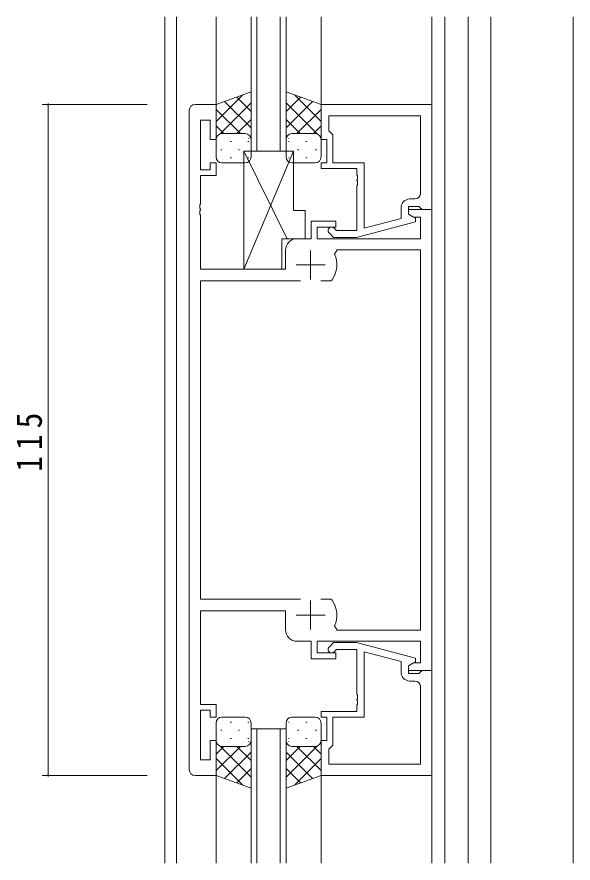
# Model space of a CAD drawing. Units: millimetres on the paper. Extents: x -397 to 397, y -282 to 282.
# Drawn here: x -80.9 to 14.4, y -6.8 to 138.2 of the extents above; entities that cross this region are included whole.
import ezdxf

# ---------------------------------------------------------------- set-up
doc = ezdxf.new("R2010")
doc.units = ezdxf.units.MM
for name, color, linetype, lineweight in [('0-3_YKK_D', 6, 'Continuous', 18), ('0-4_YKK_11', 7, 'Continuous', 18), ('0-5_YKK_12', 2, 'Continuous', 18), ('0-7_YKK_13', 4, 'Continuous', 18)]:
    doc.layers.add(name, color=color, linetype=linetype, lineweight=lineweight)
doc.styles.add('ＭＳ ゴシック', font='')
doc.styles.get('ＭＳ ゴシック').set_extended_font_data('MS Gothic')

msp = doc.modelspace()

# ---------------------------------------------------------------- linework, layer by layer
at = {"layer": '0-3_YKK_D'}
for p, q in [((-58.593, 123.194), (-76.593, 123.194)), ((-75.593, 123.194), (-75.593, 8.194)), ((-58.593, 8.194), (-76.593, 8.194))]:
    msp.add_line(p, q, dxfattribs=at)
for centre, start, end in [((-75.593, 123.194), 90, 270), ((-75.593, 123.194), 270, 90), ((-75.593, 8.194), 90, 270), ((-75.593, 8.194), 270, 90)]:
    msp.add_arc(centre, 0.106, start, end, dxfattribs=at)
at = {"layer": '0-4_YKK_11'}
for p, q in [((-51.393, 9.194), (-51.393, 122.194)), ((-50.393, 123.194), (-46.793, 123.194)), ((-46.793, 123.194), (-46.793, 117.194)), ((-28.793, 123.194), (-28.793, 117.194)), ((-9.793, 123.194), (-28.793, 123.194)), ((-9.793, 105.194), (-9.793, 123.194)), ((-49.463, 120.494), (-49.463, 111.994)), ((-47.793, 120.494), (-49.463, 120.494)), ((-47.793, 117.194), (-47.793, 120.494)), ((-27.493, 121.264), (-11.723, 121.264)), ((-27.493, 118.694), (-27.493, 121.264)), ((-27.493, 121.264), (-11.723, 121.264)), ((-11.723, 121.264), (-11.723, 107.994)), ((-27.293, 118.494), (-27.493, 118.694)), ((-26.793, 117.994), (-27.293, 118.494)), ((-26.793, 113.194), (-26.793, 117.994)), ((-46.793, 117.194), (-47.793, 117.194)), ((-28.793, 117.194), (-27.793, 117.194)), ((-27.793, 117.194), (-27.793, 113.194)), ((-47.793, 113.194), (-46.793, 113.194)), ((-47.793, 111.994), (-47.793, 113.194)), ((-46.793, 113.194), (-46.793, 110.994)), ((-28.793, 113.194), (-28.793, 112.194)), ((-27.793, 113.194), (-28.793, 113.194)), ((-21.393, 113.194), (-26.793, 113.194)), ((-21.393, 101.986), (-21.393, 113.194)), ((-49.463, 111.994), (-47.793, 111.994)), ((-28.793, 112.194), (-22.693, 112.194)), ((-22.693, 112.194), (-22.693, 111.152)), ((-49.463, 110.994), (-49.463, 106.152)), ((-46.793, 110.994), (-49.463, 110.994)), ((-22.693, 111.152), (-22.573, 110.969)), ((-22.573, 110.419), (-22.693, 110.236)), ((-22.693, 110.236), (-22.693, 110.152)), ((-22.573, 110.969), (-22.573, 110.419)), ((-22.693, 110.152), (-22.573, 109.969)), ((-22.573, 109.419), (-22.693, 109.236)), ((-22.693, 109.236), (-22.693, 101.594)), ((-22.573, 109.969), (-22.573, 109.419)), ((-49.463, 106.152), (-49.583, 105.969)), ((-49.583, 105.969), (-49.583, 105.419)), ((-12.723, 106.994), (-13.593, 106.994)), ((-49.583, 105.419), (-49.463, 105.236)), ((-49.463, 105.152), (-49.583, 104.969)), ((-49.583, 104.969), (-49.583, 104.419)), ((-49.583, 104.419), (-49.463, 104.236)), ((-49.463, 105.236), (-49.463, 105.152)), ((-15.093, 105.494), (-15.093, 103.674)), ((-13.793, 105.694), (-11.993, 105.694)), ((-13.793, 104.394), (-13.793, 105.694)), ((-13.793, 105.194), (-9.793, 105.194)), ((-13.793, 104.394), (-13.793, 105.194)), ((-11.993, 105.694), (-11.793, 105.494)), ((-11.793, 105.494), (-11.493, 105.194)), ((-11.493, 105.194), (-9.793, 105.194)), ((-9.793, 105.194), (-9.793, 26.194)), ((-49.463, 104.236), (-49.463, 94.994)), ((-30.493, 103.194), (-26.293, 103.194)), ((-30.493, 100.194), (-30.493, 103.194)), ((-26.293, 103.194), (-26.293, 102.194)), ((-22.696, 100.394), (-12.593, 103.101)), ((-15.093, 103.674), (-21.393, 101.986)), ((-12.927, 103.894), (-13.793, 104.394)), ((-12.593, 103.701), (-13.793, 104.394)), ((-11.723, 103.894), (-12.927, 103.894)), ((-12.593, 103.101), (-12.593, 103.701)), ((-11.723, 100.194), (-11.723, 103.894)), ((-29.493, 102.194), (-29.493, 100.194)), ((-26.293, 102.194), (-29.493, 102.194)), ((-26.144, 101.594), (-26.568, 102.018)), ((-22.693, 101.594), (-26.144, 101.594)), ((-32.893, 100.194), (-30.493, 100.194)), ((-29.493, 100.194), (-11.723, 100.194)), ((-27.417, 101.17), (-26.641, 100.394)), ((-26.641, 100.394), (-22.696, 100.394)), ((-34.893, 94.994), (-34.893, 98.194)), ((-30.593, 98.194), (-30.593, 93.194)), ((-26.496, 97.557), (-26.041, 98.264)), ((-26.041, 98.264), (-11.723, 98.264)), ((-11.723, 98.264), (-11.723, 33.124)), ((-49.463, 94.994), (-34.893, 94.994)), ((-33.093, 95.694), (-28.093, 95.694)), ((-49.463, 92.994), (-32.343, 92.994)), ((-49.463, 38.394), (-49.463, 92.994)), ((-28.843, 92.994), (-27.146, 92.994)), ((-28.843, 92.994), (-27.146, 92.994)), ((-27.146, 92.994), (-26.9, 93.123)), ((-32.343, 38.394), (-49.463, 38.394)), ((-30.593, 38.194), (-30.593, 33.194)), ((-27.146, 38.394), (-28.843, 38.394)), ((-26.9, 38.265), (-27.146, 38.394)), ((-49.463, 36.394), (-49.463, 20.394)), ((-34.893, 36.394), (-49.463, 36.394)), ((-34.893, 33.194), (-34.893, 36.394)), ((-33.093, 35.694), (-28.093, 35.694)), ((-26.041, 33.124), (-26.496, 33.831)), ((-11.723, 33.124), (-26.041, 33.124)), ((-30.493, 31.194), (-32.893, 31.194)), ((-30.493, 28.194), (-30.493, 31.194)), ((-29.493, 31.194), (-29.493, 29.194)), ((-11.723, 31.194), (-29.493, 31.194)), ((-27.417, 30.218), (-26.641, 30.994)), ((-26.641, 30.994), (-22.696, 30.994)), ((-22.696, 30.994), (-12.593, 28.287)), ((-11.723, 27.494), (-11.723, 31.194)), ((-29.493, 29.194), (-26.293, 29.194)), ((-26.144, 29.794), (-26.568, 29.37)), ((-26.293, 29.194), (-26.293, 28.194)), ((-22.693, 29.794), (-26.144, 29.794)), ((-22.693, 22.152), (-22.693, 29.794)), ((-21.393, 29.402), (-21.393, 18.194)), ((-15.093, 27.714), (-21.393, 29.402)), ((-26.293, 28.194), (-30.493, 28.194)), ((-15.093, 25.894), (-15.093, 27.714)), ((-12.593, 27.687), (-13.793, 26.994)), ((-12.593, 28.287), (-12.593, 27.687)), ((-13.793, 26.994), (-12.927, 27.494)), ((-13.793, 26.194), (-13.793, 26.994)), ((-13.793, 26.994), (-13.793, 25.694)), ((-9.793, 26.194), (-13.793, 26.194)), ((-12.927, 27.494), (-11.723, 27.494)), ((-11.793, 25.894), (-11.493, 26.194)), ((-11.493, 26.194), (-9.793, 26.194)), ((-9.793, 26.194), (-9.793, 8.194)), ((-13.793, 25.694), (-11.993, 25.694)), ((-11.993, 25.694), (-11.793, 25.894)), ((-12.723, 24.394), (-13.593, 24.394)), ((-11.723, 10.124), (-11.723, 23.394)), ((-22.573, 21.969), (-22.693, 22.152)), ((-22.573, 21.419), (-22.573, 21.969)), ((-49.463, 20.394), (-46.793, 20.394)), ((-46.793, 20.394), (-46.793, 18.194)), ((-22.693, 21.236), (-22.573, 21.419)), ((-22.693, 21.152), (-22.693, 21.236)), ((-22.573, 20.969), (-22.693, 21.152)), ((-22.693, 20.236), (-22.573, 20.419)), ((-22.573, 20.419), (-22.573, 20.969)), ((-49.463, 19.394), (-49.463, 10.894)), ((-47.793, 19.394), (-49.463, 19.394)), ((-47.793, 18.194), (-47.793, 19.394)), ((-28.793, 19.194), (-22.693, 19.194)), ((-28.793, 18.194), (-28.793, 19.194)), ((-22.693, 19.194), (-22.693, 20.236)), ((-46.793, 18.194), (-47.793, 18.194)), ((-27.793, 18.194), (-28.793, 18.194)), ((-27.793, 14.194), (-27.793, 18.194)), ((-26.793, 18.194), (-26.793, 13.394)), ((-21.393, 18.194), (-26.793, 18.194)), ((-47.793, 14.194), (-46.793, 14.194)), ((-47.793, 10.894), (-47.793, 14.194)), ((-46.793, 14.194), (-46.793, 8.194)), ((-28.793, 14.194), (-27.793, 14.194)), ((-28.793, 8.194), (-28.793, 14.194)), ((-26.793, 13.394), (-27.293, 12.894)), ((-27.293, 12.894), (-27.493, 12.694)), ((-27.493, 12.694), (-27.493, 10.124)), ((-49.463, 10.894), (-47.793, 10.894)), ((-27.493, 10.124), (-11.723, 10.124)), ((-27.493, 10.124), (-11.723, 10.124)), ((-46.793, 8.194), (-50.393, 8.194)), ((-9.793, 8.194), (-28.793, 8.194))]:
    msp.add_line(p, q, dxfattribs=at)
for centre, radius, start, end in [((-50.393, 122.194), 1, 90.00001, 179.99999), ((-12.723, 107.994), 1, 270.00001, 359.99999), ((-13.593, 105.494), 1.5, 90.00001, 179.99999), ((-26.993, 101.594), 0.6, 44.99999, 225.00001), ((-32.893, 98.194), 2, 90.00001, 179.99999), ((-30.593, 95.694), 4.5, 325.15008, 24.45637), ((-30.593, 35.694), 4.5, 335.54363, 34.84992), ((-32.893, 33.194), 2, 180.00001, 269.99999), ((-26.993, 29.794), 0.6, 134.99999, 315.00001), ((-13.593, 25.894), 1.5, 180.00001, 269.99999), ((-12.723, 23.394), 1, 0.00001, 89.99999), ((-50.393, 9.194), 1, 180.00001, 269.99999)]:
    msp.add_arc(centre, radius, start, end, dxfattribs=at)
at = {"layer": '0-5_YKK_12'}
for p, q in [((-55.593, 138.194), (-55.593, -6.806)), ((-53.593, 138.194), (-53.593, -6.806)), ((-46.793, 138.194), (-46.793, 123.194)), ((-40.793, 138.194), (-40.793, 115.194)), ((-39.793, 115.194), (-39.793, 138.194)), ((-35.793, 138.194), (-35.793, 115.194)), ((-34.793, 115.194), (-34.793, 138.194)), ((-28.793, 138.194), (-28.793, 123.194)), ((-9.793, 138.194), (-9.793, 122.894)), ((-7.593, 138.194), (-7.593, -6.806)), ((-3.593, -6.806), (-3.593, 138.194)), ((0.307, 138.194), (0.307, -6.806)), ((14.407, 138.194), (14.407, -6.806)), ((-34.793, 115.194), (-40.793, 115.194)), ((-34.793, 16.194), (-40.793, 16.194)), ((-40.793, 16.194), (-40.793, -6.806)), ((-39.793, -6.806), (-39.793, 16.194)), ((-35.793, 16.194), (-35.793, -6.806)), ((-34.793, -6.806), (-34.793, 16.194)), ((-46.793, -6.806), (-46.793, 8.194)), ((-28.793, -6.806), (-28.793, 8.194)), ((-9.793, -6.806), (-9.793, 8.494))]:
    msp.add_line(p, q, dxfattribs=at)
at = {"layer": '0-7_YKK_13'}
for p, q in [((-40.793, 125.337), (-46.793, 123.194)), ((-46.793, 120.285), (-42.268, 124.81)), ((-40.793, 125.337), (-40.793, 117.194)), ((-34.793, 125.337), (-34.793, 117.194)), ((-34.793, 125.337), (-28.793, 123.194)), ((-28.793, 120.285), (-33.317, 124.81)), ((-46.106, 118.144), (-40.793, 123.457)), ((-40.793, 119.18), (-45.33, 123.717)), ((-40.793, 122.008), (-43.245, 124.461)), ((-34.793, 122.008), (-32.34, 124.461)), ((-34.793, 119.18), (-30.256, 123.717)), ((-29.479, 118.144), (-34.793, 123.457)), ((-46.793, 123.114), (-46.668, 123.239)), ((-46.793, 123.194), (-46.793, 117.194)), ((-42.635, 118.194), (-46.793, 122.351)), ((-32.95, 118.194), (-28.793, 122.351)), ((-28.793, 123.114), (-28.918, 123.239)), ((-28.793, 123.194), (-28.793, 117.194)), ((-43.227, 118.194), (-40.793, 120.628)), ((-32.358, 118.194), (-34.793, 120.628)), ((-45.464, 118.194), (-46.793, 119.523)), ((-30.121, 118.194), (-28.793, 119.523)), ((-46.793, 117.457), (-46.742, 117.507)), ((-41.793, 118.194), (-45.793, 118.194)), ((-45.793, 118.194), (-42.193, 118.194)), ((-33.793, 118.194), (-29.793, 118.194)), ((-29.793, 118.194), (-33.793, 118.194)), ((-28.793, 117.457), (-28.843, 117.507)), ((-46.793, 117.194), (-46.793, 114.194)), ((-44.174, 116.86), (-44.374, 116.86)), ((-41.193, 116.86), (-41.344, 116.86)), ((-41.21, 117.382), (-41.193, 117.4)), ((-40.793, 117.194), (-40.793, 114.194)), ((-34.793, 117.194), (-34.793, 114.194)), ((-34.375, 117.382), (-34.393, 117.4)), ((-34.393, 116.86), (-34.241, 116.86)), ((-31.411, 116.86), (-31.211, 116.86)), ((-28.793, 117.194), (-28.793, 114.194)), ((-45.789, 115.445), (-45.989, 115.445)), ((-42.759, 115.445), (-42.959, 115.445)), ((-42.043, 115.194), (-34.617, 100.194)), ((-42.043, 94.994), (-33.543, 115.194)), ((-42.043, 115.194), (-33.543, 115.194)), ((-42.043, 115.194), (-42.043, 94.994)), ((-33.543, 115.194), (-33.543, 104.994)), ((-32.826, 115.445), (-32.626, 115.445)), ((-29.796, 115.445), (-29.596, 115.445)), ((-41.793, 113.194), (-45.793, 113.194)), ((-44.174, 114.03), (-44.374, 114.03)), ((-41.206, 114.03), (-41.344, 114.03)), ((-34.379, 114.03), (-34.241, 114.03)), ((-33.793, 113.194), (-29.793, 113.194)), ((-31.411, 114.03), (-31.211, 114.03)), ((-33.543, 104.994), (-31.543, 104.994)), ((-31.543, 104.994), (-31.543, 100.194)), ((-35.543, 100.194), (-31.543, 100.194)), ((-35.543, 100.194), (-35.543, 94.994)), ((-42.043, 94.994), (-35.543, 94.994)), ((-41.793, 18.194), (-45.793, 18.194)), ((-33.793, 18.194), (-29.793, 18.194)), ((-46.793, 14.194), (-46.793, 17.194)), ((-44.174, 17.358), (-44.374, 17.358)), ((-41.206, 17.358), (-41.344, 17.358)), ((-40.793, 14.194), (-40.793, 17.194)), ((-34.793, 14.194), (-34.793, 17.194)), ((-34.379, 17.358), (-34.241, 17.358)), ((-31.411, 17.358), (-31.211, 17.358)), ((-28.793, 14.194), (-28.793, 17.194)), ((-45.789, 15.943), (-45.989, 15.943)), ((-44.174, 14.528), (-44.374, 14.528)), ((-42.759, 15.943), (-42.959, 15.943)), ((-41.193, 14.528), (-41.344, 14.528)), ((-34.393, 14.528), (-34.241, 14.528)), ((-32.826, 15.943), (-32.626, 15.943)), ((-31.411, 14.528), (-31.211, 14.528)), ((-29.796, 15.943), (-29.596, 15.943)), ((-46.793, 8.194), (-46.793, 14.194)), ((-46.793, 13.931), (-46.742, 13.881)), ((-45.464, 13.194), (-46.793, 11.865)), ((-42.635, 13.194), (-46.793, 9.037)), ((-46.106, 13.244), (-40.793, 7.931)), ((-41.793, 13.194), (-45.793, 13.194)), ((-45.793, 13.194), (-41.793, 13.194)), ((-43.227, 13.194), (-40.793, 10.76)), ((-41.21, 14.006), (-41.193, 13.988)), ((-40.793, 6.051), (-40.793, 14.194)), ((-34.793, 6.051), (-34.793, 14.194)), ((-29.479, 13.244), (-34.793, 7.931)), ((-32.358, 13.194), (-34.793, 10.76)), ((-34.375, 14.006), (-34.393, 13.988)), ((-33.793, 13.194), (-29.793, 13.194)), ((-29.793, 13.194), (-33.793, 13.194)), ((-32.95, 13.194), (-28.793, 9.037)), ((-30.121, 13.194), (-28.793, 11.865)), ((-28.793, 13.931), (-28.843, 13.881)), ((-28.793, 8.194), (-28.793, 14.194)), ((-40.793, 12.208), (-45.33, 7.672)), ((-34.793, 12.208), (-30.256, 7.672)), ((-46.793, 11.103), (-42.268, 6.578)), ((-28.793, 11.103), (-33.317, 6.578)), ((-40.793, 9.38), (-43.245, 6.927)), ((-34.793, 9.38), (-32.34, 6.927)), ((-46.793, 8.274), (-46.668, 8.149)), ((-40.793, 6.051), (-46.793, 8.194)), ((-34.793, 6.051), (-28.793, 8.194)), ((-28.793, 8.274), (-28.918, 8.149))]:
    msp.add_line(p, q, dxfattribs=at)
for centre, start, end in [((-45.793, 117.194), 90, 180), ((-45.793, 117.194), 90, 179.9999), ((-41.793, 117.194), 0, 90), ((-33.793, 117.194), 90, 180), ((-29.793, 117.194), 0, 90), ((-29.793, 117.194), 0.0001, 90), ((-45.793, 114.194), 180, 270), ((-41.793, 114.194), 270, 0), ((-33.793, 114.194), 180, 270), ((-29.793, 114.194), 270, 0), ((-45.793, 17.194), 90, 180), ((-41.793, 17.194), 0, 90), ((-33.793, 17.194), 90, 180), ((-29.793, 17.194), 0, 90), ((-45.793, 14.194), 180, 270), ((-45.793, 14.194), 180.0001, 270), ((-41.793, 14.194), 270, 0), ((-33.793, 14.194), 180, 270), ((-29.793, 14.194), 270, 0), ((-29.793, 14.194), 270, 359.9999)]:
    msp.add_arc(centre, 1, start, end, dxfattribs=at)

# ---------------------------------------------------------------- texts
at = {"layer": '0-3_YKK_D', "color": 7, "insert": (-76.593, 60.254), "char_height": 4.399, "attachment_point": 7, "rotation": 90, "style": 'ＭＳ ゴシック'}
msp.add_mtext('\\T1.38;\\W0.9;115', dxfattribs=at)

doc.saveas('drawing.dxf')
